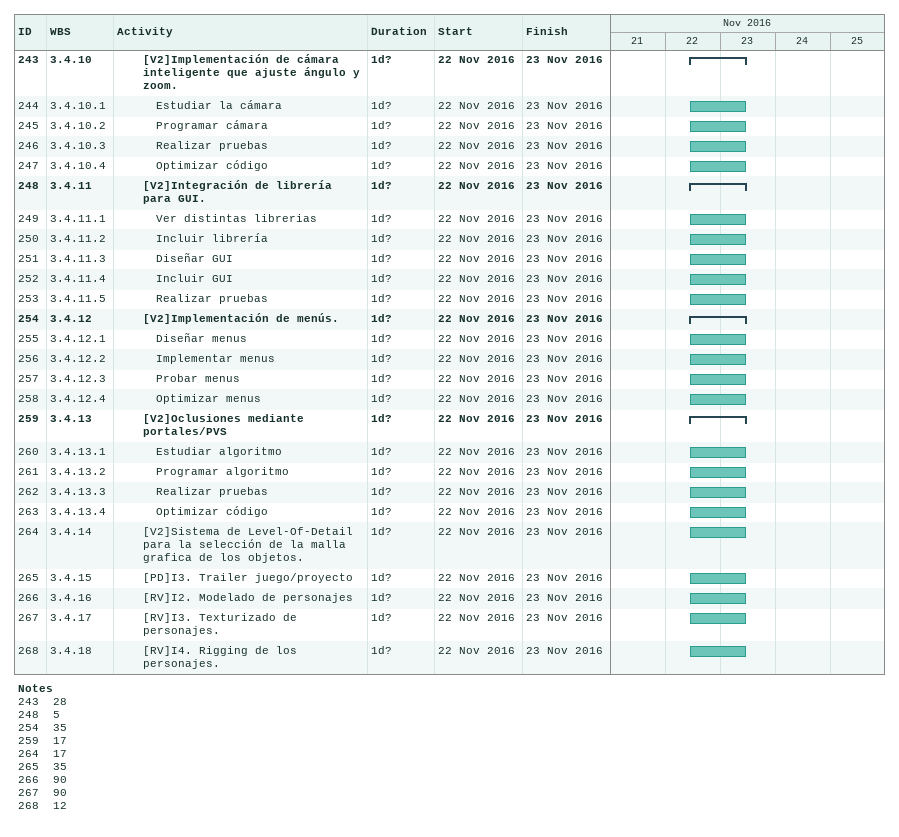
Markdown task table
| ID | WBS | Task | Duration | Start | Finish |
|---|---|---|---|---|---|
| 243 | 3.4.10 | **[V2]Implementación de cámara inteligente que ajuste ángulo y zoom.** | 1d? | 2016-11-22 | 2016-11-23 |
| 244 | 3.4.10.1 | Estudiar la cámara | 1d? | 2016-11-22 | 2016-11-23 |
| 245 | 3.4.10.2 | Programar cámara | 1d? | 2016-11-22 | 2016-11-23 |
| 246 | 3.4.10.3 | Realizar pruebas | 1d? | 2016-11-22 | 2016-11-23 |
| 247 | 3.4.10.4 | Optimizar código | 1d? | 2016-11-22 | 2016-11-23 |
| 248 | 3.4.11 | **[V2]Integración de librería para GUI.** | 1d? | 2016-11-22 | 2016-11-23 |
| 249 | 3.4.11.1 | Ver distintas librerias | 1d? | 2016-11-22 | 2016-11-23 |
| 250 | 3.4.11.2 | Incluir librería | 1d? | 2016-11-22 | 2016-11-23 |
| 251 | 3.4.11.3 | Diseñar GUI | 1d? | 2016-11-22 | 2016-11-23 |
| 252 | 3.4.11.4 | Incluir GUI | 1d? | 2016-11-22 | 2016-11-23 |
| 253 | 3.4.11.5 | Realizar pruebas | 1d? | 2016-11-22 | 2016-11-23 |
| 254 | 3.4.12 | **[V2]Implementación de menús.** | 1d? | 2016-11-22 | 2016-11-23 |
| 255 | 3.4.12.1 | Diseñar menus | 1d? | 2016-11-22 | 2016-11-23 |
| 256 | 3.4.12.2 | Implementar menus | 1d? | 2016-11-22 | 2016-11-23 |
| 257 | 3.4.12.3 | Probar menus | 1d? | 2016-11-22 | 2016-11-23 |
| 258 | 3.4.12.4 | Optimizar menus | 1d? | 2016-11-22 | 2016-11-23 |
| 259 | 3.4.13 | **[V2]Oclusiones mediante portales/PVS** | 1d? | 2016-11-22 | 2016-11-23 |
| 260 | 3.4.13.1 | Estudiar algoritmo | 1d? | 2016-11-22 | 2016-11-23 |
| 261 | 3.4.13.2 | Programar algoritmo | 1d? | 2016-11-22 | 2016-11-23 |
| 262 | 3.4.13.3 | Realizar pruebas | 1d? | 2016-11-22 | 2016-11-23 |
| 263 | 3.4.13.4 | Optimizar código | 1d? | 2016-11-22 | 2016-11-23 |
| 264 | 3.4.14 | [V2]Sistema de Level-Of-Detail para la selección de la malla grafica de los objetos. | 1d? | 2016-11-22 | 2016-11-23 |
| 265 | 3.4.15 | [PD]I3. Trailer juego/proyecto | 1d? | 2016-11-22 | 2016-11-23 |
| 266 | 3.4.16 | [RV]I2. Modelado de personajes | 1d? | 2016-11-22 | 2016-11-23 |
| 267 | 3.4.17 | [RV]I3. Texturizado de personajes. | 1d? | 2016-11-22 | 2016-11-23 |
| 268 | 3.4.18 | [RV]I4. Rigging de los personajes. | 1d? | 2016-11-22 | 2016-11-23 |

Notes
- 243: 28
- 248: 5
- 254: 35
- 259: 17
- 264: 17
- 265: 35
- 266: 90
- 267: 90
- 268: 12
